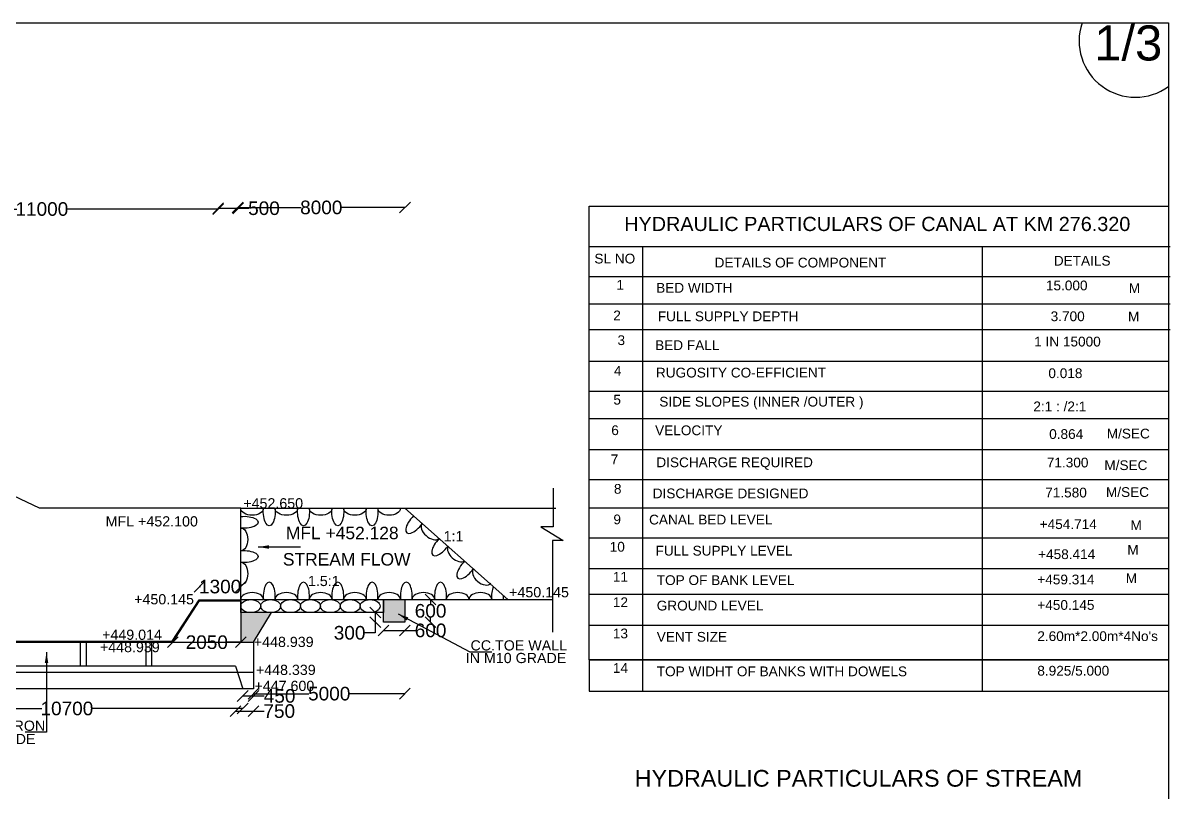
# Model space of a CAD drawing. Header units: millimetres. Extents: x 5124 to 6568637, y 2311 to 91879094.
# Drawn here: x 3873240 to 3883368, y 45948069 to 45954857 of the extents above; entities that cross this region are included whole.
import ezdxf

# ---------------------------------------------------------------- set-up
doc = ezdxf.new("R2010")
doc.units = ezdxf.units.MM
doc.header["$MEASUREMENT"] = 0
for name, color, linetype in [('DIMENSION', 7, 'Continuous'), ('DRAWING', 7, 'Continuous'), ('TEXT', 7, 'Continuous')]:
    doc.layers.add(name, color=color, linetype=linetype)
doc.styles.get("Standard").update_dxf_attribs({"font": 'arial.ttf', "height": 120})
doc.dimstyles.get("Standard").update_dxf_attribs({"dimtxt": 200, "dimasz": 110, "dimexe": 0.18, "dimexo": 0.0625, "dimgap": 0.09, "dimtad": 0, "dimtih": 1, "dimtoh": 1, "dimdec": 0, "dimzin": 0, "dimdsep": 46, "dimtxsty": 'Standard', "dimblk": 'OBLIQUE', "dimcen": 0.09, "dimse1": 1, "dimse2": 1, "dimadec": 0, "dimazin": 0, "dimtfac": 1, "dimtdec": 0, "dimtofl": 0, "dimtmove": 0, "dimatfit": 3, "dimfxl": 1, "dimtolj": 1, "dimtzin": 0, "dimarcsym": 0})

# ---------------------------------------------------------------- blocks, each defined once
blk = doc.blocks.new('_Oblique')
at = {"color": 0, "linetype": 'ByBlock', "lineweight": -2}
blk.add_line((-0.5, -0.5), (0.5, 0.5), dxfattribs=at)
blk = doc.blocks.new('*D145')
at = {"layer": 'Defpoints', "color": 0, "linetype": 'Continuous', "transparency": 16777216}
for p in [(3871849, 45953196), (3874964, 45953214), (3874964, 45953196)]:
    blk.add_point(p, dxfattribs=at)
at = {"layer": 'DIMENSION', "color": 0, "linetype": 'Continuous', "lineweight": -2, "transparency": 16777216}
for p, q in [((3871849, 45953214), (3873187, 45953214)), ((3874964, 45953214), (3873627, 45953214))]:
    blk.add_line(p, q, dxfattribs=at)
at = {"layer": 'DIMENSION', "color": 0, "linetype": 'Continuous', "lineweight": -2, "transparency": 16777216, "xscale": 95, "yscale": 95, "zscale": 95, "rotation": 180}
blk.add_blockref('_Oblique', (3871849, 45953214), dxfattribs=at)
at = {"layer": 'DIMENSION', "color": 0, "linetype": 'Continuous', "lineweight": -2, "transparency": 16777216, "xscale": 95, "yscale": 95, "zscale": 95}
blk.add_blockref('_Oblique', (3874964, 45953214), dxfattribs=at)
at = {"layer": 'DIMENSION', "color": 0, "linetype": 'Continuous', "transparency": 16777216, "insert": (3873407, 45953214), "char_height": 120, "attachment_point": 5}
blk.add_mtext('\\A1;11000', dxfattribs=at)
blk = doc.blocks.new('*D146')
at = {"layer": 'Defpoints', "color": 0, "linetype": 'Continuous', "transparency": 16777216}
for p in [(3874964, 45953196), (3875140, 45953221), (3875140, 45953196)]:
    blk.add_point(p, dxfattribs=at)
at = {"layer": 'DIMENSION', "color": 0, "linetype": 'Continuous', "lineweight": -2, "transparency": 16777216}
for p, q in [((3874964, 45953221), (3875140, 45953221)), ((3875140, 45953221), (3875235, 45953221))]:
    blk.add_line(p, q, dxfattribs=at)
at = {"layer": 'DIMENSION', "color": 0, "linetype": 'Continuous', "lineweight": -2, "transparency": 16777216, "xscale": 95, "yscale": 95, "zscale": 95, "rotation": 180}
blk.add_blockref('_Oblique', (3874964, 45953221), dxfattribs=at)
at = {"layer": 'DIMENSION', "color": 0, "linetype": 'Continuous', "lineweight": -2, "transparency": 16777216, "xscale": 95, "yscale": 95, "zscale": 95}
blk.add_blockref('_Oblique', (3875140, 45953221), dxfattribs=at)
at = {"layer": 'DIMENSION', "color": 0, "linetype": 'Continuous', "transparency": 16777216, "insert": (3875368, 45953221), "char_height": 120, "attachment_point": 5}
blk.add_mtext('\\A1;500', dxfattribs=at)
blk = doc.blocks.new('*D147')
at = {"layer": 'Defpoints', "color": 0, "linetype": 'Continuous', "transparency": 16777216}
for p in [(3875136, 45953221), (3876613, 45953228), (3876613, 45950573)]:
    blk.add_point(p, dxfattribs=at)
at = {"layer": 'DIMENSION', "color": 0, "linetype": 'Continuous', "lineweight": -2, "transparency": 16777216}
for p, q in [((3875136, 45953228), (3875695, 45953228)), ((3876613, 45953228), (3876053, 45953228))]:
    blk.add_line(p, q, dxfattribs=at)
at = {"layer": 'DIMENSION', "color": 0, "linetype": 'Continuous', "lineweight": -2, "transparency": 16777216, "xscale": 95, "yscale": 95, "zscale": 95, "rotation": 180}
blk.add_blockref('_Oblique', (3875136, 45953228), dxfattribs=at)
at = {"layer": 'DIMENSION', "color": 0, "linetype": 'Continuous', "lineweight": -2, "transparency": 16777216, "xscale": 95, "yscale": 95, "zscale": 95}
blk.add_blockref('_Oblique', (3876613, 45953228), dxfattribs=at)
at = {"layer": 'DIMENSION', "color": 0, "linetype": 'Continuous', "transparency": 16777216, "insert": (3875874, 45953228), "char_height": 120, "attachment_point": 5}
blk.add_mtext('\\A1;8000', dxfattribs=at)
blk = doc.blocks.new('*D164')
at = {"layer": 'Defpoints', "color": 0, "linetype": 'Continuous', "transparency": 16777216}
for p in [(3875180, 45948979), (3872076, 45948796), (3875180, 45948806)]:
    blk.add_point(p, dxfattribs=at)
at = {"layer": 'DIMENSION', "color": 0, "linetype": 'Continuous', "lineweight": -2, "transparency": 16777216}
for p, q in [((3872076, 45948806), (3873408, 45948806)), ((3875180, 45948806), (3873848, 45948806))]:
    blk.add_line(p, q, dxfattribs=at)
at = {"layer": 'DIMENSION', "color": 0, "linetype": 'Continuous', "lineweight": -2, "transparency": 16777216, "xscale": 95, "yscale": 95, "zscale": 95, "rotation": 180}
blk.add_blockref('_Oblique', (3872076, 45948806), dxfattribs=at)
at = {"layer": 'DIMENSION', "color": 0, "linetype": 'Continuous', "lineweight": -2, "transparency": 16777216, "xscale": 95, "yscale": 95, "zscale": 95}
blk.add_blockref('_Oblique', (3875180, 45948806), dxfattribs=at)
at = {"layer": 'DIMENSION', "color": 0, "linetype": 'Continuous', "transparency": 16777216, "insert": (3873628, 45948806), "char_height": 120, "attachment_point": 5}
blk.add_mtext('\\A1;10700', dxfattribs=at)
blk = doc.blocks.new('*D165')
at = {"layer": 'Defpoints', "color": 0, "linetype": 'Continuous', "transparency": 16777216}
for p in [(3875116, 45949179), (3875276, 45949179), (3875276, 45948783)]:
    blk.add_point(p, dxfattribs=at)
at = {"layer": 'DIMENSION', "color": 0, "linetype": 'Continuous', "lineweight": -2, "transparency": 16777216}
for p, q in [((3875116, 45948783), (3875276, 45948783)), ((3875276, 45948783), (3875371, 45948783))]:
    blk.add_line(p, q, dxfattribs=at)
at = {"layer": 'DIMENSION', "color": 0, "linetype": 'Continuous', "lineweight": -2, "transparency": 16777216, "xscale": 95, "yscale": 95, "zscale": 95, "rotation": 180}
blk.add_blockref('_Oblique', (3875116, 45948783), dxfattribs=at)
at = {"layer": 'DIMENSION', "color": 0, "linetype": 'Continuous', "lineweight": -2, "transparency": 16777216, "xscale": 95, "yscale": 95, "zscale": 95}
blk.add_blockref('_Oblique', (3875276, 45948783), dxfattribs=at)
at = {"layer": 'DIMENSION', "color": 0, "linetype": 'Continuous', "transparency": 16777216, "insert": (3875503, 45948783), "char_height": 120, "attachment_point": 5}
blk.add_mtext('\\A1;750', dxfattribs=at)
blk = doc.blocks.new('*D166')
at = {"layer": 'Defpoints', "color": 0, "linetype": 'Continuous', "transparency": 16777216}
for p in [(3875180, 45948979), (3875276, 45948979), (3875276, 45948917)]:
    blk.add_point(p, dxfattribs=at)
at = {"layer": 'DIMENSION', "color": 0, "linetype": 'Continuous', "lineweight": -2, "transparency": 16777216}
for p, q in [((3875180, 45948917), (3875276, 45948917)), ((3875276, 45948917), (3875371, 45948917))]:
    blk.add_line(p, q, dxfattribs=at)
at = {"layer": 'DIMENSION', "color": 0, "linetype": 'Continuous', "lineweight": -2, "transparency": 16777216, "xscale": 95, "yscale": 95, "zscale": 95, "rotation": 180}
blk.add_blockref('_Oblique', (3875180, 45948917), dxfattribs=at)
at = {"layer": 'DIMENSION', "color": 0, "linetype": 'Continuous', "lineweight": -2, "transparency": 16777216, "xscale": 95, "yscale": 95, "zscale": 95}
blk.add_blockref('_Oblique', (3875276, 45948917), dxfattribs=at)
at = {"layer": 'DIMENSION', "color": 0, "linetype": 'Continuous', "transparency": 16777216, "insert": (3875506, 45948917), "char_height": 120, "attachment_point": 5}
blk.add_mtext('\\A1;450', dxfattribs=at)
blk = doc.blocks.new('*D167')
at = {"layer": 'Defpoints', "color": 0, "linetype": 'Continuous', "transparency": 16777216}
for p in [(3876611, 45949601), (3875276, 45948979), (3876611, 45948937)]:
    blk.add_point(p, dxfattribs=at)
at = {"layer": 'DIMENSION', "color": 0, "linetype": 'Continuous', "lineweight": -2, "transparency": 16777216}
for p, q in [((3875276, 45948937), (3875765, 45948937)), ((3876611, 45948937), (3876123, 45948937))]:
    blk.add_line(p, q, dxfattribs=at)
at = {"layer": 'DIMENSION', "color": 0, "linetype": 'Continuous', "lineweight": -2, "transparency": 16777216, "xscale": 95, "yscale": 95, "zscale": 95, "rotation": 180}
blk.add_blockref('_Oblique', (3875276, 45948937), dxfattribs=at)
at = {"layer": 'DIMENSION', "color": 0, "linetype": 'Continuous', "lineweight": -2, "transparency": 16777216, "xscale": 95, "yscale": 95, "zscale": 95}
blk.add_blockref('_Oblique', (3876611, 45948937), dxfattribs=at)
at = {"layer": 'DIMENSION', "color": 0, "linetype": 'Continuous', "transparency": 16777216, "insert": (3875944, 45948937), "char_height": 120, "attachment_point": 5}
blk.add_mtext('\\A1;5000', dxfattribs=at)
blk = doc.blocks.new('*D173')
at = {"layer": 'Defpoints', "color": 0, "linetype": 'Continuous', "transparency": 16777216}
for p in [(3874799, 45949882), (3874799, 45949756), (3875163, 45949765)]:
    blk.add_point(p, dxfattribs=at)
at = {"layer": 'DIMENSION', "color": 0, "linetype": 'Continuous', "lineweight": -2, "transparency": 16777216}
for p, q in [((3874799, 45949882), (3874807, 45949882)), ((3875163, 45949882), (3875154, 45949882))]:
    blk.add_line(p, q, dxfattribs=at)
at = {"layer": 'DIMENSION', "color": 0, "linetype": 'Continuous', "lineweight": -2, "transparency": 16777216, "xscale": 95, "yscale": 95, "zscale": 95, "rotation": 180}
blk.add_blockref('_Oblique', (3874799, 45949882), dxfattribs=at)
at = {"layer": 'DIMENSION', "color": 0, "linetype": 'Continuous', "lineweight": -2, "transparency": 16777216, "xscale": 95, "yscale": 95, "zscale": 95}
blk.add_blockref('_Oblique', (3875163, 45949882), dxfattribs=at)
at = {"layer": 'DIMENSION', "color": 0, "linetype": 'Continuous', "transparency": 16777216, "insert": (3874981, 45949882), "char_height": 120, "attachment_point": 5}
blk.add_mtext('\\A1;1300', dxfattribs=at)
blk = doc.blocks.new('*D174')
at = {"layer": 'Defpoints', "color": 0, "linetype": 'Continuous', "transparency": 16777216}
for p in [(3874563, 45949391), (3875163, 45949391), (3875163, 45949391)]:
    blk.add_point(p, dxfattribs=at)
at = {"layer": 'DIMENSION', "color": 0, "linetype": 'Continuous', "lineweight": -2, "transparency": 16777216}
for p, q in [((3874563, 45949391), (3874683, 45949391)), ((3875163, 45949391), (3875043, 45949391))]:
    blk.add_line(p, q, dxfattribs=at)
at = {"layer": 'DIMENSION', "color": 0, "linetype": 'Continuous', "lineweight": -2, "transparency": 16777216, "xscale": 95, "yscale": 95, "zscale": 95, "rotation": 180}
blk.add_blockref('_Oblique', (3874563, 45949391), dxfattribs=at)
at = {"layer": 'DIMENSION', "color": 0, "linetype": 'Continuous', "lineweight": -2, "transparency": 16777216, "xscale": 95, "yscale": 95, "zscale": 95}
blk.add_blockref('_Oblique', (3875163, 45949391), dxfattribs=at)
at = {"layer": 'DIMENSION', "color": 0, "linetype": 'Continuous', "transparency": 16777216, "insert": (3874863, 45949391), "char_height": 120, "attachment_point": 5}
blk.add_mtext('\\A1;2050', dxfattribs=at)
blk = doc.blocks.new('*D225')
at = {"layer": 'Defpoints', "color": 0, "linetype": 'Continuous', "transparency": 16777216}
for p in [(3876424, 45949653), (3876351, 45949569), (3876424, 45949569)]:
    blk.add_point(p, dxfattribs=at)
at = {"layer": 'DIMENSION', "color": 0, "linetype": 'Continuous', "lineweight": -2, "transparency": 16777216}
for p, q in [((3876351, 45949653), (3876351, 45949569)), ((3876351, 45949569), (3876351, 45949474)), ((3876351, 45949474), (3876256, 45949474))]:
    blk.add_line(p, q, dxfattribs=at)
at = {"layer": 'DIMENSION', "color": 0, "linetype": 'Continuous', "lineweight": -2, "transparency": 16777216, "xscale": 95, "yscale": 95, "zscale": 95}
for p, rotation in [((3876351, 45949653), 90), ((3876351, 45949569), 270)]:
    blk.add_blockref('_Oblique', p, dxfattribs=dict(at, rotation=rotation))
at = {"layer": 'DIMENSION', "color": 0, "linetype": 'Continuous', "transparency": 16777216, "insert": (3876124, 45949474), "char_height": 120, "attachment_point": 5}
blk.add_mtext('\\A1;300', dxfattribs=at)
blk = doc.blocks.new('*D226')
at = {"layer": 'Defpoints', "color": 0, "linetype": 'Continuous', "transparency": 16777216}
for p in [(3876424, 45949569), (3876611, 45949569), (3876611, 45949495)]:
    blk.add_point(p, dxfattribs=at)
at = {"layer": 'DIMENSION', "color": 0, "linetype": 'Continuous', "lineweight": -2, "transparency": 16777216}
for p, q in [((3876424, 45949495), (3876611, 45949495)), ((3876611, 45949495), (3876706, 45949495))]:
    blk.add_line(p, q, dxfattribs=at)
at = {"layer": 'DIMENSION', "color": 0, "linetype": 'Continuous', "lineweight": -2, "transparency": 16777216, "xscale": 95, "yscale": 95, "zscale": 95, "rotation": 180}
blk.add_blockref('_Oblique', (3876424, 45949495), dxfattribs=at)
at = {"layer": 'DIMENSION', "color": 0, "linetype": 'Continuous', "lineweight": -2, "transparency": 16777216, "xscale": 95, "yscale": 95, "zscale": 95}
blk.add_blockref('_Oblique', (3876611, 45949495), dxfattribs=at)
at = {"layer": 'DIMENSION', "color": 0, "linetype": 'Continuous', "transparency": 16777216, "insert": (3876839, 45949495), "char_height": 120, "attachment_point": 5}
blk.add_mtext('\\A1;600', dxfattribs=at)
blk = doc.blocks.new('*D227')
at = {"layer": 'Defpoints', "color": 0, "linetype": 'Continuous', "transparency": 16777216}
for p in [(3876611, 45949768), (3876611, 45949569), (3876839, 45949569)]:
    blk.add_point(p, dxfattribs=at)
at = {"layer": 'DIMENSION', "color": 0, "linetype": 'Continuous', "lineweight": -2, "transparency": 16777216}
for p, q in [((3876839, 45949768), (3876839, 45949730)), ((3876839, 45949569), (3876839, 45949607))]:
    blk.add_line(p, q, dxfattribs=at)
at = {"layer": 'DIMENSION', "color": 0, "linetype": 'Continuous', "lineweight": -2, "transparency": 16777216, "xscale": 95, "yscale": 95, "zscale": 95}
for p, rotation in [((3876839, 45949768), 90), ((3876839, 45949569), 270)]:
    blk.add_blockref('_Oblique', p, dxfattribs=dict(at, rotation=rotation))
at = {"layer": 'DIMENSION', "color": 0, "linetype": 'Continuous', "transparency": 16777216, "insert": (3876839, 45949668), "char_height": 120, "attachment_point": 5}
blk.add_mtext('\\A1;600', dxfattribs=at)

msp = doc.modelspace()

# ---------------------------------------------------------------- hatches: boundary and pattern name
at = {"layer": 'DRAWING', "linetype": 'Continuous'}
h = msp.add_hatch(dxfattribs=at)
h.set_pattern_fill('AR-CONC', color=256, scale=10, style=0)
h.set_pattern_definition([(50, (0, 0), (71.72601826, -6.2752135), [7.5, -82.5]), (355, (0, 0), (-13.87513336, 75.21921337), [6, -66]), (100.4514, (5.98, -0.52), (57.85093817, 68.94395421), [6.374019, -70.1142112]), (46.1842, (0, 20), (106.72410486, -16.55190143), [11.25, -123.75]), (96.6356, (8.89, 18.62), (93.46627055, 97.4117871), [9.5610288, -105.1713]), (351.1842, (0, 20), (93.46619451, 97.4118601), [9, -99]), (21, (10, 15), (59.69070521, -40.26188907), [7.5, -82.5]), (326, (10, 15), (24.33153319, 72.5150045), [6, -66]), (71.4514, (14.974, 11.645), (84.02226286, 32.25304967), [6.374019, -70.1142112]), (37.5, (0, 0), (1.215985532, 33.289385383), [0, -65.2, 0, -67, 0, -66.25]), (7.5, (0, 0), (26.306953744, 39.441171188), [0, -38.2, 0, -63.7, 0, -25.25]), (327.5, (-22.3, 0), (53.382243617, -2.255487173), [0, -25, 0, -78, 0, -103.5]), (317.5, (-32.3, 0), (58.318616934, 10.010498233), [0, -32.5, 0, -51.8, 0, -73.5])])
h.paths.add_polyline_path([(3875434.9, 45949652.6), (3875163.2, 45949652.6), (3875163.2, 45949391.5), (3875276.4, 45949391.5)])
h.paths.add_polyline_path([(3876611.4, 45949767.9), (3876424.1, 45949767.9), (3876424.1, 45949568.5), (3876611.4, 45949568.5)])
h.paths.add_polyline_path([(3847546.6, 45949382), (3847370.4, 45949382), (3847370.4, 45949175.9), (3847546.6, 45949175.9)])

# ---------------------------------------------------------------- linework, layer by layer
at = {"layer": 'DIMENSION'}
msp.add_lwpolyline([(3881711.1, 45948960.2), (3881711.1, 45952882.6)], dxfattribs=at)
at = {"layer": 'DRAWING', "linetype": 'Continuous'}
for points in [[(3845063.1, 45954856.8), (3883354.8, 45954856.8), (3883354.8, 45928035), (3845063.1, 45928035)], [(3875163.2, 45949767.9), (3876424.1, 45949767.9), (3876424.1, 45949652.6), (3875163.2, 45949652.6)], [(3876424.1, 45949767.9), (3876611.4, 45949767.9), (3876611.4, 45949568.5), (3876424.1, 45949568.5)], [(3871021.2, 45949127.3), (3875276.4, 45949127.3), (3875276.4, 45948978.7), (3871021.2, 45948978.7)]]:
    msp.add_lwpolyline(points, close=True, dxfattribs=at)
at = {"layer": 'DRAWING'}
msp.add_lwpolyline([(3883354.8, 45953240.7), (3883354.8, 45948960.2)], dxfattribs=at)
at = {"layer": 'DRAWING', "linetype": 'Continuous'}
for points in [[(3875163.2, 45949779.7), (3875163.2, 45950573.1), (3873387.5, 45950573.1), (3871849.4, 45951301)], [(3877921.6, 45950750.1), (3877921.6, 45950409.5), (3877812, 45950409.5), (3878009.2, 45950288.7), (3877915.6, 45950288.7), (3877915.6, 45949481.2)], [(3875163.2, 45950573.1), (3877944.6, 45950573.1)], [(3876612.8, 45950573.1), (3877522.1, 45949767.9)], [(3872076.2, 45949402.1), (3874556.4, 45949402.1), (3874795.1, 45949765.3)], [(3874562.9, 45949391.5), (3874798.6, 45949756.2), (3875163.2, 45949756.2), (3875163.2, 45949391.5)], [(3874795.1, 45949765.3), (3875163.2, 45949765.3)], [(3875163.2, 45949756.2), (3875163.2, 45949779.7)], [(3875163.2, 45949767.9), (3876419.8, 45949767.9)], [(3876611.4, 45949767.9), (3877913.5, 45949767.9)], [(3875276.4, 45949391.5), (3875434.9, 45949652.6)], [(3875115.9, 45949178.8), (3872076.2, 45949178.8), (3872076.2, 45949391.5), (3875276.4, 45949391.5), (3875276.4, 45949178.8)], [(3873745.7, 45949391.5), (3873745.7, 45949178.8)], [(3873797.2, 45949391.5), (3873797.2, 45949178.8)], [(3874323.9, 45949391.5), (3874323.9, 45949178.8)], [(3874375.5, 45949391.5), (3874375.5, 45949178.8)], [(3878240.2, 45949235.6), (3878240.2, 45948960.2)], [(3875115.9, 45949178.8), (3875180.3, 45948978.7)], [(3875276.4, 45949178.8), (3875276.4, 45949127.3)]]:
    msp.add_lwpolyline(points, dxfattribs=at)
at = {"layer": 'DRAWING'}
msp.add_arc((3883061.9, 45954698.2), 496.9, 161.38911, 306.11769, dxfattribs=at)
at = {"layer": 'DRAWING', "extrusion": (0, 0, -1)}
for centre, major_axis, ratio, start_param, end_param in [((3875263.4, 45950573.1), (-100.3, 0), 0.6159741, 3.1415927, 6.2831853), ((3875414.7, 45950543.6), (0, -124), 0.4233871, 4.4721825, 8.0941882), ((3875565.9, 45950573.1), (-100.3, 0), 0.6159741, 3.1415927, 6.2831853), ((3875717.2, 45950543.6), (0, -124), 0.4233871, 4.4721825, 8.0941882), ((3875868.4, 45950573.1), (-100.3, 0), 0.6159741, 3.1415927, 6.2831853), ((3876019.7, 45950543.6), (0, -124), 0.4233871, 4.4721825, 8.0941882), ((3876170.9, 45950573.1), (-100.3, 0), 0.6159741, 3.1415927, 6.2831853), ((3876322.2, 45950543.6), (0, -124), 0.4233871, 4.4721825, 8.0941882), ((3876473.4, 45950573.1), (-100.3, 0), 0.6159741, 3.1415927, 6.2831853), ((3875192.7, 45950450.1), (124, 0), 0.4233871, 4.4721825, 8.0941882), ((3875192.7, 45950450.1), (124, 0), 0.4233871, 4.4721825, 8.0941882), ((3875163.2, 45950298.9), (0, -100.3), 0.6159741, 3.1415927, 6.2831853), ((3875163.2, 45950298.9), (0, -100.3), 0.6159741, 3.1415927, 6.2831853), ((3875192.7, 45950147.6), (124, 0), 0.4233871, 4.4721825, 8.0941882), ((3875192.7, 45950147.6), (124, 0), 0.4233871, 4.4721825, 8.0941882), ((3875163.2, 45949996.4), (0, -100.3), 0.6159741, 3.1415927, 6.2831853), ((3875163.2, 45949996.4), (0, -100.3), 0.6159741, 3.1415927, 6.2831853)]:
    msp.add_ellipse(centre, major_axis=major_axis, ratio=ratio, start_param=start_param, end_param=end_param, dxfattribs=at)
at = {"layer": 'DRAWING'}
for centre, major_axis, ratio, start_param, end_param in [((3876708.2, 45950450.8), (-80.1, -94.7), 0.4233871, 4.4721825, 8.0941882), ((3876708.2, 45950450.8), (-80.1, -94.7), 0.4233871, 4.4721825, 8.0941882), ((3876842.8, 45950375.7), (76.6, -64.7), 0.6159741, 3.1415927, 6.1711825), ((3876842.8, 45950375.7), (76.6, -64.7), 0.6159741, 3.1415927, 6.1711825), ((3876939.2, 45950255.5), (-80.1, -94.7), 0.4233871, 4.529124, 8.0178858), ((3876939.2, 45950255.5), (-80.1, -94.7), 0.4233871, 4.529124, 8.0178858), ((3877073.7, 45950180.4), (76.6, -64.7), 0.6159741, 3.2923466, 6.0582253), ((3877073.7, 45950180.4), (76.6, -64.7), 0.6159741, 3.2923466, 6.0582253), ((3877159.4, 45950051.3), (-80.1, -94.7), 0.4233871, 4.4721825, 8.0941882), ((3877159.4, 45950051.3), (-80.1, -94.7), 0.4233871, 4.4721825, 8.0941882), ((3877293.9, 45949976.2), (76.6, -64.7), 0.6159741, 3.1415927, 6.2831853), ((3877293.9, 45949976.2), (76.6, -64.7), 0.6159741, 3.1415927, 6.2831853), ((3875414.7, 45949797.4), (0, 124), 0.4233871, 4.4721825, 8.0941882), ((3875717.2, 45949797.4), (0, 124), 0.4233871, 4.4721825, 8.0941882), ((3876019.7, 45949797.4), (0, 124), 0.4233871, 4.4721825, 8.0941882), ((3876322.2, 45949797.4), (0, 124), 0.4233871, 4.4721825, 8.0941882), ((3876624.7, 45949797.4), (0, 124), 0.4233871, 4.4721825, 8.0941882), ((3876927.1, 45949797.4), (0, 124), 0.4233871, 4.4721825, 8.0941882), ((3875263.4, 45949767.9), (-100.3, 0), 0.6159741, 3.1415927, 6.2831853), ((3875565.9, 45949767.9), (-100.3, 0), 0.6159741, 3.1415927, 6.2831853), ((3875868.4, 45949767.9), (-100.3, 0), 0.6159741, 3.1415927, 6.2831853), ((3876170.9, 45949767.9), (-100.3, 0), 0.6159741, 3.1415927, 6.2831853), ((3876473.4, 45949767.9), (-100.3, 0), 0.6159741, 3.1415927, 6.2831853), ((3876775.9, 45949767.9), (-100.3, 0), 0.6159741, 3.1415927, 6.2831853), ((3877078.4, 45949767.9), (-100.3, 0), 0.6159741, 3.1415927, 6.2831853), ((3877278.9, 45949767.9), (-100.3, 0), 0.6159741, 3.1415927, 6.2831853), ((3877430.1, 45949797.4), (0, 124), 0.4233871, 7.0925879, 8.0941882), ((3877430.1, 45949797.4), (0, 124), 0.4233871, 4.4721825, 4.7563685)]:
    msp.add_ellipse(centre, major_axis=major_axis, ratio=ratio, start_param=start_param, end_param=end_param, dxfattribs=at)
at = {"layer": 'DRAWING', "linetype": 'Continuous'}
for centre in [(3875251, 45949710.3), (3875426.8, 45949710.3), (3875602.5, 45949710.3), (3875778.2, 45949710.3), (3875953.9, 45949710.3), (3876129.6, 45949710.3), (3876305.3, 45949710.3)]:
    msp.add_ellipse(centre, major_axis=(-87.9, 0), ratio=0.6536406, dxfattribs=at)
at = {"layer": 'TEXT'}
for points in [[(3883354.8, 45949235.6), (3878240.2, 45949235.6), (3878240.2, 45953240.7), (3883354.8, 45953240.7)], [(3878240.2, 45952882.6), (3883367.9, 45952882.6)], [(3878712.2, 45948960.2), (3878712.2, 45952877.8)], [(3878240.2, 45952617.7), (3883367.9, 45952617.7)], [(3878240.2, 45952376.8), (3883367.9, 45952376.8)], [(3878240.2, 45952152), (3883367.9, 45952152)], [(3878240.2, 45951871.1), (3883354.8, 45951871.1)], [(3878240.2, 45951606.1), (3883354.8, 45951606.1)], [(3878240.2, 45951365.3), (3883354.8, 45951365.3)], [(3878240.2, 45951092.4), (3883354.8, 45951092.4)], [(3878240.2, 45950827.4), (3883354.8, 45950827.4)], [(3878240.2, 45950578.6), (3883354.8, 45950578.6)], [(3878240.2, 45950313.6), (3883354.8, 45950313.6)], [(3878240.2, 45950040.7), (3883354.8, 45950040.7)], [(3878240.2, 45949815.9), (3883354.8, 45949815.9)], [(3878240.2, 45949540.5), (3883354.8, 45949540.5)], [(3878240.2, 45949235.6), (3883354.8, 45949235.6)], [(3878240.2, 45948960.2), (3883354.8, 45948960.2)]]:
    msp.add_lwpolyline(points, dxfattribs=at)

# ---------------------------------------------------------------- texts
at = {"layer": 'DIMENSION', "linetype": 'Continuous', "char_height": 90, "attachment_point": 1}
for s, insert, width in [('1:1', (3876954.1, 45950372.2), 746.073), ('1.5:1', (3875756.5, 45949977), 257.455)]:
    msp.add_mtext(s, dxfattribs=dict(at, insert=insert, width=width))
at = {"layer": 'TEXT'}
for s, height, p in [('1/3', 309.63, (3882698, 45954525.5)), ('HYDRAULIC PARTICULARS OF CANAL AT KM 276.320', 125.135, (3878548.8, 45953020.3)), ('SL NO', 86.03, (3878285.3, 45952734.1)), ('DETAILS OF COMPONENT ', 86.031, (3879346.6, 45952698.7)), ('DETAILS ', 86.03, (3882341.5, 45952715.4)), ('1', 86, (3878480, 45952502)), ('BED WIDTH ', 86.03, (3878830.8, 45952476.4)), ('15.000', 86.03, (3882271.8, 45952497)), ('M', 86, (3883003.4, 45952473.3)), ('2', 86, (3878452.1, 45952232.5)), ('FULL SUPPLY DEPTH ', 86.031, (3878845.1, 45952224.6)), ('3.700', 86.03, (3882313.7, 45952225)), ('M', 86, (3882996.4, 45952222.2)), ('3', 86, (3878489.3, 45952014.1)), ('BED FALL ', 86.03, (3878821.5, 45951969.9)), ('1 IN 15000', 86.03, (3882168, 45952001.7)), ('4', 86, (3878457.7, 45951744.5)), ('RUGOSITY CO-EFFICIENT ', 86.031, (3878828.6, 45951727.8)), ('0.018', 86.03, (3882293.6, 45951722.7)), ('5', 86, (3878453, 45951488.9)), (' SIDE SLOPES (INNER /OUTER )', 86.031, (3878825.1, 45951471.4)), ('2:1 : /2:1', 86.03, (3882161, 45951429.7)), ('6', 86, (3878434.4, 45951219.4)), ('VELOCITY ', 86.03, (3878821.5, 45951218.6)), ('0.864', 86.03, (3882300.6, 45951185.5)), ('M/SEC', 86.03, (3882808.8, 45951189.7)), ('7', 86, (3878429.9, 45950962.2)), ('DISCHARGE REQUIRED ', 86.031, (3878832.3, 45950936)), ('71.300', 86.03, (3882279.7, 45950934.4)), ('M/SEC', 86.03, (3882787.9, 45950910.7)), ('8', 86, (3878457.8, 45950702)), ('DISCHARGE DESIGNED ', 86.031, (3878800.2, 45950661.8)), ('71.580', 86.03, (3882265.7, 45950669.3)), ('M/SEC', 86.03, (3882801.8, 45950673.5)), (' +452.650', 90, (3875150.6, 45950572.5)), (' MFL +452.100', 90, (3873935.3, 45950413.2)), ('9', 86, (3878453.2, 45950432.4)), ('CANAL BED LEVEL ', 86.031, (3878768.1, 45950430.4)), ('+454.714', 86.03, (3882216.8, 45950390.3)), ('M', 86, (3883018.3, 45950380.5)), ('MFL +452.128', 110, (3875561.8, 45950300.7)), ('10', 86.03, (3878420.6, 45950190.8)), ('FULL SUPPLY LEVEL ', 86.031, (3878825.2, 45950156.2)), ('M', 86, (3882990.4, 45950164.3)), ('STREAM FLOW', 110, (3875534.9, 45950068.3)), ('+458.414', 86.03, (3882202.9, 45950125.2)), ('11', 86.03, (3878448.5, 45949925.9)), ('TOP OF BANK LEVEL ', 86.031, (3878835.8, 45949896.3)), ('+459.314', 86.03, (3882195.9, 45949902)), ('M', 86, (3882976.4, 45949913.1)), (' +450.145', 90, (3877497.6, 45949787.9)), (' +450.145', 90, (3874187.1, 45949725.7)), ('12', 86.03, (3878448.5, 45949701.1)), ('GROUND LEVEL', 86.031, (3878835.8, 45949671.5)), ('+450.145', 86.03, (3882195.9, 45949677.2)), (' +449.014', 90, (3873904.3, 45949412.5)), (' +448.939', 90, (3875243.4, 45949349.1)), ('13', 86.03, (3878448.5, 45949425.7)), ('VENT SIZE', 86.03, (3878835.8, 45949396.1)), ("2.60m*2.00m*4No's", 86.031, (3882195.9, 45949401.8)), (' +448.939', 90, (3873884.7, 45949303.6)), ('CC.TOE WALL', 90, (3877191.9, 45949318.5)), ('IN M10 GRADE', 90, (3877149.8, 45949207.2)), (' +448.339', 90, (3875261.9, 45949102.3)), ('14', 86.03, (3878448.5, 45949120.8)), ('TOP WIDHT OF BANKS WITH DOWELS', 86.031, (3878835.8, 45949091.2)), ('8.925/5.000', 86.031, (3882195.9, 45949096.9)), (' +447.600', 90, (3875249.6, 45948961.1)), ('600 THICK APPRON ', 90, (3872248.9, 45948609.5)), ('IN CC M15 GRADE', 90, (3872246.8, 45948492.2)), ('HYDRAULIC PARTICULARS OF STREAM', 147.599, (3878641.1, 45948116.7))]:
    msp.add_text(s, height=height, dxfattribs=at).set_placement(p)

# ---------------------------------------------------------------- dimensions: what is measured, and where the dimension line sits
at = {"layer": 'DIMENSION', "linetype": 'Continuous'}
for base, p1, p2, text, picture, middle in [((3874964, 45953214.4), (3871849.4, 45953195.8), (3874964, 45953195.8), '11000', '*D145', (3873406.7, 45953214.4)), ((3875140.3, 45953221.4), (3874964, 45953195.8), (3875140.3, 45953195.8), '500', '*D146', (3875367.7, 45953221.4)), ((3876612.8, 45953228), (3875135.5, 45953221.4), (3876612.8, 45950573.1), '8000', '*D147', (3875874.2, 45953228)), ((3874798.6, 45949881.9), (3875163.2, 45949765.3), (3874798.6, 45949756.2), '1300', '*D173', (3874980.9, 45949881.9)), ((3876611.4, 45948936.7), (3875276.4, 45948978.7), (3876611.4, 45949601.4), '5000', '*D167', (3875943.9, 45948936.7)), ((3876611.4, 45949495.4), (3876424.1, 45949568.5), (3876611.4, 45949568.5), '600', '*D226', (3876839.1, 45949495.4)), ((3875163.2, 45949391.5), (3874562.9, 45949391.5), (3875163.2, 45949391.5), '2050', '*D174', (3874863, 45949391.5)), ((3875180.3, 45948805.8), (3872076.2, 45948796.1), (3875180.3, 45948978.7), '10700', '*D164', (3873628.2, 45948805.8)), ((3875276.4, 45948916.6), (3875180.3, 45948978.7), (3875276.4, 45948978.7), '450', '*D166', (3875506.2, 45948916.6))]:
    dim = msp.add_linear_dim(base=base, p1=p1, p2=p2, text=text, dimstyle='Standard', override={"dimasz": 95, "dimarcsym": 1}, dxfattribs=at)
    dim.commit()
    dim.dimension.update_dxf_attribs({"geometry": picture, "text_midpoint": middle})
for base, p1, p2, text, picture, middle in [((3876839.1, 45949568.5), (3876611.4, 45949767.9), (3876611.4, 45949568.5), '600', '*D227', (3876839.1, 45949668.2)), ((3876350.9, 45949568.5), (3876424.1, 45949652.6), (3876424.1, 45949568.5), '300', '*D225', (3876123.5, 45949473.5))]:
    dim = msp.add_linear_dim(base=base, p1=p1, p2=p2, angle=90, text=text, dimstyle='Standard', override={"dimasz": 95, "dimarcsym": 1}, dxfattribs=at)
    dim.commit()
    dim.dimension.update_dxf_attribs({"geometry": picture, "text_midpoint": middle})
dim = msp.add_linear_dim(base=(3875276.4, 45948783.1), p1=(3875115.9, 45949178.8), p2=(3875276.4, 45949178.8), text='750', dimstyle='Standard', override={"dimasz": 95, "dimarcsym": 1}, dxfattribs=at)
dim.commit()
dim.dimension.update_dxf_attribs({"geometry": '*D165', "text_midpoint": (3875503.3, 45948783.1), "dimtype": 160})

# ---------------------------------------------------------------- leaders
at = {"layer": 'Defpoints', "linetype": 'Continuous'}
msp.add_leader([(3873448.2, 45949302.6), (3873448.2, 45948596.2), (3873259.9, 45948596.2)], dimstyle='Standard', override={"dimasz": 95, "dimgap": 0.09, "dimtad": 0, "dimarcsym": 1}, dxfattribs=at)
at = {"layer": 'DIMENSION', "linetype": 'Continuous'}
msp.add_leader([(3876551.4, 45949640.9), (3877186.4, 45949307.6), (3877379.6, 45949307.6)], dimstyle='Standard', override={"dimasz": 95, "dimgap": 0.09, "dimtad": 0, "dimarcsym": 1}, dxfattribs=at)
at = {"layer": 'DRAWING', "linetype": 'Continuous'}
msp.add_leader([(3875317.8, 45950231.9), (3875691.5, 45950231.9)], dimstyle='Standard', override={"dimasz": 95, "dimgap": 0.09, "dimtad": 0, "dimarcsym": 1}, dxfattribs=at)

doc.saveas('drawing.dxf')
